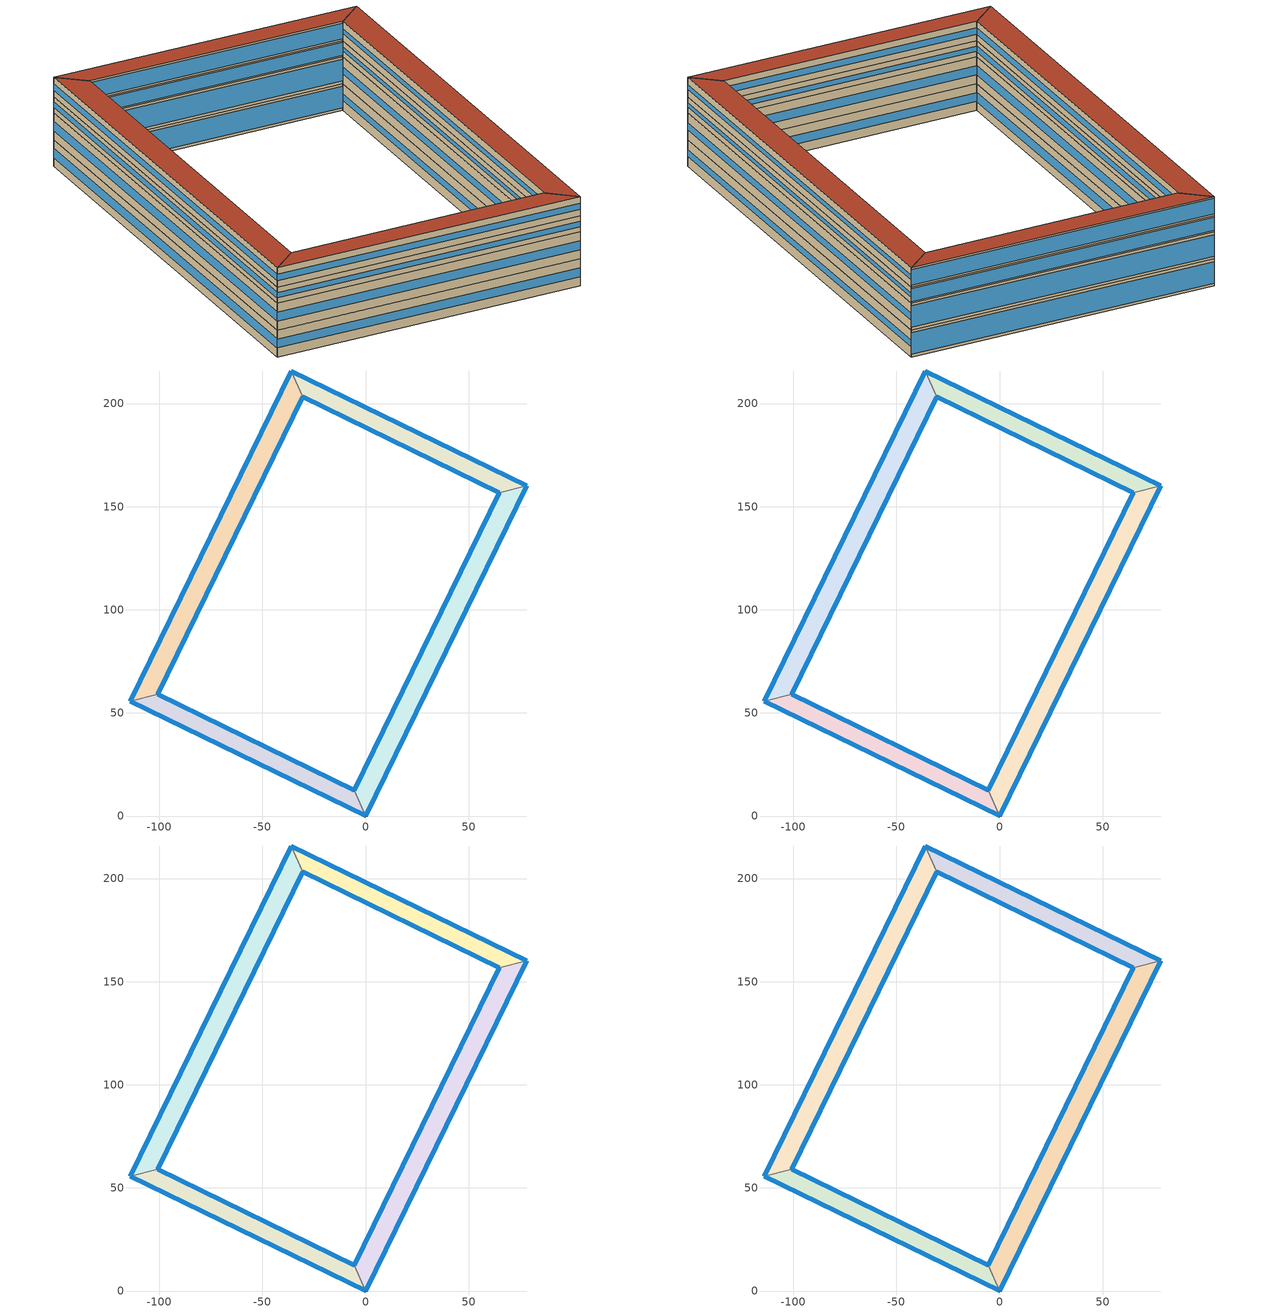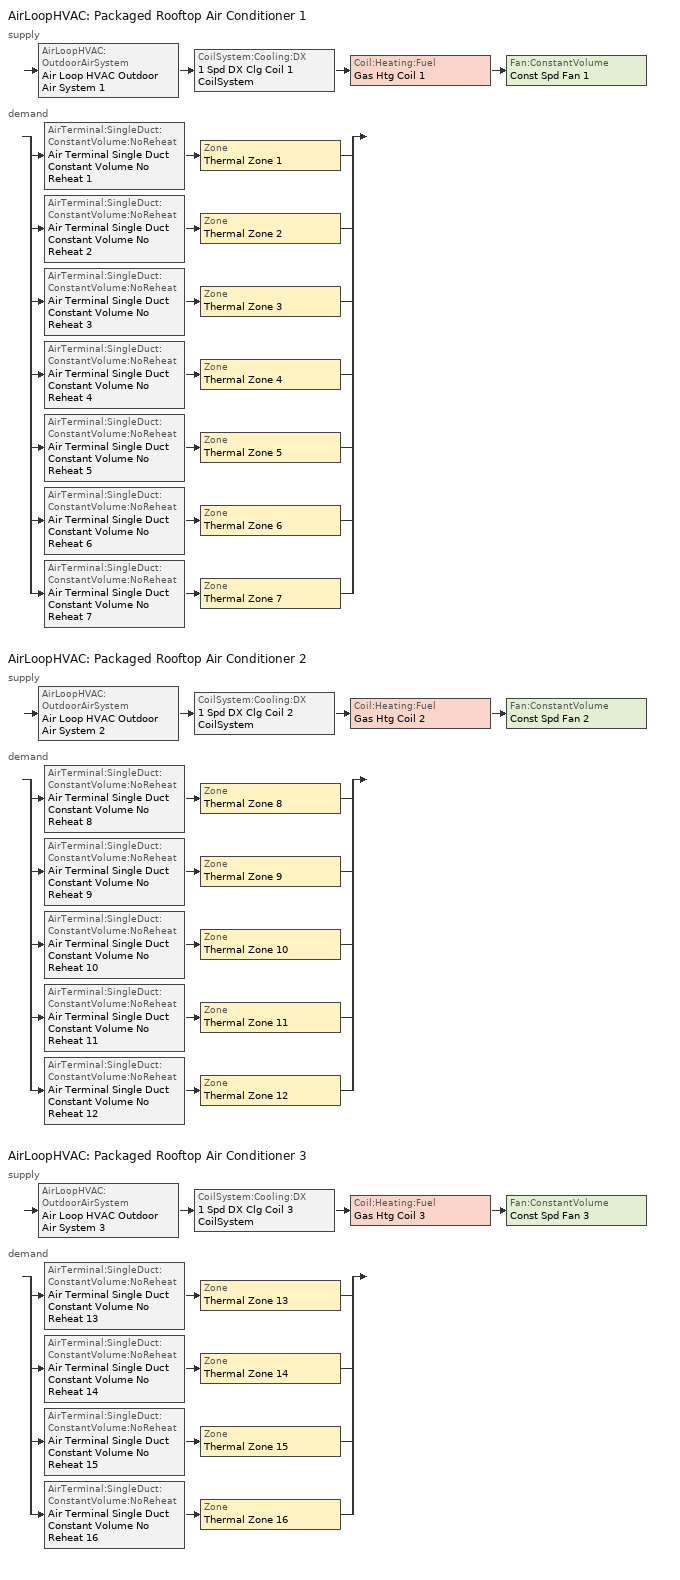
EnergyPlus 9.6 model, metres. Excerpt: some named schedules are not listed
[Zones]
Thermal Zone 1
 floor ground (ExtSlabCarpet): 0,0 -5.51,12.54 64.85,156.8 78.12,160.17 z0
 wall outside (Ext Wall): 64.85,156.8 -5.51,12.54 / 0,0 78.12,160.17 z0:11.13
 wall to Thermal Zone 4 (Interior Wall): -5.51,12.54 0,0 z0:11.13
 wall to Thermal Zone 2 (Interior Wall): 78.12,160.17 64.85,156.8 z0:11.13
 window (Ext Window): 64.85,156.79 -5.51,12.54 / 0,0.01 78.12,160.17 z4.17:6.96
Thermal Zone 2
 floor ground (ExtSlabCarpet): 64.85,156.8 -30.43,203.27 -35.94,215.81 78.12,160.17 z0
 wall outside (Ext Wall): -30.43,203.27 64.85,156.8 / 78.12,160.17 -35.94,215.81 z0:11.13
 wall to Thermal Zone 3 (Interior Wall): -35.94,215.81 -30.43,203.27 z0:11.13
 window (Ext Window): -30.42,203.27 64.84,156.81 / 78.11,160.18 -35.93,215.8 z1.11:10.02
Thermal Zone 3
 floor ground (ExtSlabCarpet): -100.79,59.01 -114.07,55.63 -35.94,215.81 -30.43,203.27 z0
 wall outside (Ext Wall): -35.94,215.81 -114.07,55.63 / -100.79,59.01 -30.43,203.27 z0:11.13
 wall to Thermal Zone 4 (Interior Wall): -114.07,55.63 -100.79,59.01 z0:11.13
 window (Ext Window): -35.95,215.8 -114.06,55.64 / -100.79,59.02 -30.44,203.26 z3.62:7.51
Thermal Zone 4
 floor ground (ExtSlabCarpet): -114.07,55.63 -100.79,59.01 -5.51,12.54 0,0 z0
 wall outside (Ext Wall): -5.51,12.54 -100.79,59.01 / -114.07,55.63 0,0 z0:11.13
 window (Ext Window): -5.52,12.54 -100.78,59 / -114.06,55.63 -0.01,0 z3.73:7.4
Thermal Zone 5
 floor to Thermal Zone 1 (Interior Floor): 0,0 -5.51,12.54 64.85,156.8 78.12,160.17 z11.13
 wall outside (Ext Wall): 64.85,156.8 -5.51,12.54 / 0,0 78.12,160.17 z11.13:22.3
 wall to Thermal Zone 8 (Interior Wall): -5.51,12.54 0,0 z11.13:22.3
 wall to Thermal Zone 6 (Interior Wall): 78.12,160.17 64.85,156.8 z11.13:22.3
 window (Ext Window): 64.85,156.79 -5.51,12.54 / 0,0.01 78.12,160.17 z15.32:18.11
Thermal Zone 6
 floor to Thermal Zone 2 (Interior Floor): 64.85,156.8 -30.43,203.27 -35.94,215.81 78.12,160.17 z11.13
 wall outside (Ext Wall): -30.43,203.27 64.85,156.8 / 78.12,160.17 -35.94,215.81 z11.13:22.3
 wall to Thermal Zone 7 (Interior Wall): -35.94,215.81 -30.43,203.27 z11.13:22.3
 window (Ext Window): -30.42,203.27 64.84,156.81 / 78.11,160.18 -35.93,215.8 z12.25:21.18
Thermal Zone 7
 floor to Thermal Zone 3 (Interior Floor): -100.79,59.01 -114.07,55.63 -35.94,215.81 -30.43,203.27 z11.13
 wall outside (Ext Wall): -35.94,215.81 -114.07,55.63 / -100.79,59.01 -30.43,203.27 z11.13:22.3
 wall to Thermal Zone 8 (Interior Wall): -114.07,55.63 -100.79,59.01 z11.13:22.3
 window (Ext Window): -35.95,215.8 -114.06,55.64 / -100.79,59.02 -30.44,203.26 z14.76:18.67
Thermal Zone 8
 floor to Thermal Zone 4 (Interior Floor): -114.07,55.63 -100.79,59.01 -5.51,12.54 0,0 z11.13
 wall outside (Ext Wall): -5.51,12.54 -100.79,59.01 / -114.07,55.63 0,0 z11.13:22.3
 window (Ext Window): -5.52,12.54 -100.78,59 / -114.06,55.63 -0.01,0 z14.87:18.56
Thermal Zone 9
 floor to Thermal Zone 5 (Interior Floor): 0,0 -5.51,12.54 64.85,156.8 78.12,160.17 z22.3
 wall outside (Ext Wall): 64.85,156.8 -5.51,12.54 / 0,0 78.12,160.17 z22.3:28.95
 wall to Thermal Zone 12 (Interior Wall): -5.51,12.54 0,0 z22.3:28.95
 wall to Thermal Zone 10 (Interior Wall): 78.12,160.17 64.85,156.8 z22.3:28.95
 window (Ext Window): 64.85,156.79 -5.51,12.54 / 0,0.01 78.12,160.17 z24.79:26.46
Thermal Zone 10
 floor to Thermal Zone 6 (Interior Floor): 64.85,156.8 -30.43,203.27 -35.94,215.81 78.12,160.17 z22.3
 wall outside (Ext Wall): -30.43,203.27 64.85,156.8 / 78.12,160.17 -35.94,215.81 z22.3:28.95
 wall to Thermal Zone 11 (Interior Wall): -35.94,215.81 -30.43,203.27 z22.3:28.95
 window (Ext Window): -30.42,203.27 64.84,156.81 / 78.11,160.18 -35.93,215.8 z22.96:28.29
Thermal Zone 11
 floor to Thermal Zone 7 (Interior Floor): -100.79,59.01 -114.07,55.63 -35.94,215.81 -30.43,203.27 z22.3
 wall outside (Ext Wall): -35.94,215.81 -114.07,55.63 / -100.79,59.01 -30.43,203.27 z22.3:28.95
 wall to Thermal Zone 12 (Interior Wall): -114.07,55.63 -100.79,59.01 z22.3:28.95
 window (Ext Window): -35.95,215.8 -114.06,55.64 / -100.79,59.02 -30.44,203.26 z24.46:26.79
Thermal Zone 12
 floor to Thermal Zone 8 (Interior Floor): -114.07,55.63 -100.79,59.01 -5.51,12.54 0,0 z22.3
 wall outside (Ext Wall): -5.51,12.54 -100.79,59.01 / -114.07,55.63 0,0 z22.3:28.95
 window (Ext Window): -5.52,12.54 -100.78,59 / -114.06,55.63 -0.01,0 z24.53:26.72
Thermal Zone 13
 floor to Thermal Zone 9 (Interior Floor): 0,0 -5.51,12.54 64.85,156.8 78.12,160.17 z28.95
 wall outside (Ext Wall): 64.85,156.8 -5.51,12.54 / 0,0 78.12,160.17 z28.95:36.97
 wall to Thermal Zone 16 (Interior Wall): -5.51,12.54 0,0 z28.95:36.97
 wall to Thermal Zone 14 (Interior Wall): 78.12,160.17 64.85,156.8 z28.95:36.97
 window (Ext Window): 64.85,156.79 -5.51,12.54 / 0,0.01 78.12,160.17 z31.96:33.96
 roof outside (Ext Roof): 78.12,160.17 64.85,156.8 -5.51,12.54 0,0 z36.97
Thermal Zone 14
 floor to Thermal Zone 10 (Interior Floor): 64.85,156.8 -30.43,203.27 -35.94,215.81 78.12,160.17 z28.95
 wall outside (Ext Wall): -30.43,203.27 64.85,156.8 / 78.12,160.17 -35.94,215.81 z28.95:36.97
 wall to Thermal Zone 15 (Interior Wall): -35.94,215.81 -30.43,203.27 z28.95:36.97
 window (Ext Window): -30.42,203.27 64.84,156.81 / 78.11,160.18 -35.93,215.8 z29.75:36.17
 roof outside (Ext Roof): 78.12,160.17 -35.94,215.81 -30.43,203.27 64.85,156.8 z36.97
Thermal Zone 15
 floor to Thermal Zone 11 (Interior Floor): -100.79,59.01 -114.07,55.63 -35.94,215.81 -30.43,203.27 z28.95
 wall outside (Ext Wall): -35.94,215.81 -114.07,55.63 / -100.79,59.01 -30.43,203.27 z28.95:36.97
 wall to Thermal Zone 16 (Interior Wall): -114.07,55.63 -100.79,59.01 z28.95:36.97
 window (Ext Window): -35.95,215.8 -114.06,55.64 / -100.79,59.02 -30.44,203.26 z31.56:34.36
 roof outside (Ext Roof): -30.43,203.27 -35.94,215.81 -114.07,55.63 -100.79,59.01 z36.97
Thermal Zone 16
 floor to Thermal Zone 12 (Interior Floor): -114.07,55.63 -100.79,59.01 -5.51,12.54 0,0 z28.95
 wall outside (Ext Wall): -5.51,12.54 -100.79,59.01 / -114.07,55.63 0,0 z28.95:36.97
 window (Ext Window): -5.52,12.54 -100.78,59 / -114.06,55.63 -0.01,0 z31.64:34.28
 roof outside (Ext Roof): 0,0 -5.51,12.54 -100.79,59.01 -114.07,55.63 z36.97
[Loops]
AirLoopHVAC 'Packaged Rooftop Air Conditioner 1'
 supply: AirLoopHVAC:OutdoorAirSystem 'Air Loop HVAC Outdoor Air System 1' > CoilSystem:Cooling:DX '1 Spd DX Clg Coil 1 CoilSystem' > Coil:Heating:Fuel 'Gas Htg Coil 1' > Fan:ConstantVolume 'Const Spd Fan 1'
 demand: split
  | AirTerminal:SingleDuct:ConstantVolume:NoReheat 'Air Terminal Single Duct Constant Volume No Reheat 1' > Zone 'Thermal Zone 1'
  | AirTerminal:SingleDuct:ConstantVolume:NoReheat 'Air Terminal Single Duct Constant Volume No Reheat 2' > Zone 'Thermal Zone 2'
  | AirTerminal:SingleDuct:ConstantVolume:NoReheat 'Air Terminal Single Duct Constant Volume No Reheat 3' > Zone 'Thermal Zone 3'
  | AirTerminal:SingleDuct:ConstantVolume:NoReheat 'Air Terminal Single Duct Constant Volume No Reheat 4' > Zone 'Thermal Zone 4'
  | AirTerminal:SingleDuct:ConstantVolume:NoReheat 'Air Terminal Single Duct Constant Volume No Reheat 5' > Zone 'Thermal Zone 5'
  | AirTerminal:SingleDuct:ConstantVolume:NoReheat 'Air Terminal Single Duct Constant Volume No Reheat 6' > Zone 'Thermal Zone 6'
  | AirTerminal:SingleDuct:ConstantVolume:NoReheat 'Air Terminal Single Duct Constant Volume No Reheat 7' > Zone 'Thermal Zone 7'
AirLoopHVAC 'Packaged Rooftop Air Conditioner 2'
 supply: AirLoopHVAC:OutdoorAirSystem 'Air Loop HVAC Outdoor Air System 2' > CoilSystem:Cooling:DX '1 Spd DX Clg Coil 2 CoilSystem' > Coil:Heating:Fuel 'Gas Htg Coil 2' > Fan:ConstantVolume 'Const Spd Fan 2'
 demand: split
  | AirTerminal:SingleDuct:ConstantVolume:NoReheat 'Air Terminal Single Duct Constant Volume No Reheat 8' > Zone 'Thermal Zone 8'
  | AirTerminal:SingleDuct:ConstantVolume:NoReheat 'Air Terminal Single Duct Constant Volume No Reheat 9' > Zone 'Thermal Zone 9'
  | AirTerminal:SingleDuct:ConstantVolume:NoReheat 'Air Terminal Single Duct Constant Volume No Reheat 10' > Zone 'Thermal Zone 10'
  | AirTerminal:SingleDuct:ConstantVolume:NoReheat 'Air Terminal Single Duct Constant Volume No Reheat 11' > Zone 'Thermal Zone 11'
  | AirTerminal:SingleDuct:ConstantVolume:NoReheat 'Air Terminal Single Duct Constant Volume No Reheat 12' > Zone 'Thermal Zone 12'
AirLoopHVAC 'Packaged Rooftop Air Conditioner 3'
 supply: AirLoopHVAC:OutdoorAirSystem 'Air Loop HVAC Outdoor Air System 3' > CoilSystem:Cooling:DX '1 Spd DX Clg Coil 3 CoilSystem' > Coil:Heating:Fuel 'Gas Htg Coil 3' > Fan:ConstantVolume 'Const Spd Fan 3'
 demand: split
  | AirTerminal:SingleDuct:ConstantVolume:NoReheat 'Air Terminal Single Duct Constant Volume No Reheat 13' > Zone 'Thermal Zone 13'
  | AirTerminal:SingleDuct:ConstantVolume:NoReheat 'Air Terminal Single Duct Constant Volume No Reheat 14' > Zone 'Thermal Zone 14'
  | AirTerminal:SingleDuct:ConstantVolume:NoReheat 'Air Terminal Single Duct Constant Volume No Reheat 15' > Zone 'Thermal Zone 15'
  | AirTerminal:SingleDuct:ConstantVolume:NoReheat 'Air Terminal Single Duct Constant Volume No Reheat 16' > Zone 'Thermal Zone 16'
[Building]
Building 1: North Axis {deg}=-0
[Site:Location]
Washington Dc Dulles IntL Ar: Latitude {deg}=38.98; Longitude {deg}=-77.47; Time Zone {hr}=-5; Elevation {m}=82
[SizingPeriod:DesignDay] Month=7; Day of Month=21; Day Type=SummerDesignDay; Daily Dry-Bulb Temperature Range {deltaC}=14.4; Dry-Bulb Temperature Range Modifier Type=DefaultMultipliers; Barometric Pressure {Pa}=86790; Wind Speed {m/s}=5; Wind Direction {deg}=340; Rain Indicator=No; Snow Indicator=No; Daylight Saving Time Indicator=No; Solar Model Indicator=ASHRAETau; ASHRAE Clear Sky Optical Depth for Beam Irradiance (taub)=0.339; ASHRAE Clear Sky Optical Depth for Diffuse Irradiance (taud)=2.366; Begin Environment Reset Mode=FullResetAtBeginEnvironment
Name | Maximum Dry-Bulb Temperature {C} | Humidity Condition Type | Wetbulb or DewPoint at Maximum Dry-Bulb {C} | Enthalpy at Maximum Dry-Bulb {J/kg}
SALT-LAKE-CITY-IAP Ann Clg .4% Condns DB=>MWB | 36.5 | Wetbulb | 17.1
SALT-LAKE-CITY-IAP Ann Clg .4% Condns DP=>MDB | 22.5 | Dewpoint | 15.6
SALT-LAKE-CITY-IAP Ann Clg .4% Condns Enth=>MDB | 30.8 | Enthalpy |  | 59300
SALT-LAKE-CITY-IAP Ann Clg .4% Condns WB=>MDB | 31.2 | Wetbulb | 19
[Material] Thermal Absorptance=0.9
Name | Roughness | Thickness m | Conductivity W/m-K | Density kg/m3 | Specific Heat J/kg-K | Solar Absorptance | Visible Absorptance
wall concrete | MediumRough | 0.398 | 0.5 | 2243 | 837 | 0.65 | 0.65
roof concrete | MediumRough | 0.401 | 0.5 | 2243 | 837 | 0.65 | 0.65
Wall Insulation [37] | MediumRough | 0.0681 | 0.0432 | 91 | 837 | 0.5 | 0.5
Roof Insulation [25] | MediumRough | 0.263 | 0.049 | 265 | 836.8 | 0.7 | 0.7
F16 Acoustic tile | MediumSmooth | 0.0191 | 0.06 | 368 | 590 | 0.3 | 0.3
M11 100mm lightweight concrete | MediumRough | 0.1016 | 0.53 | 1280 | 840 | 0.5 | 0.5
MAT-CC05 4 HW CONCRETE | Rough | 0.1016 | 1.311 | 2240 | 836.8 | 0.85 | 0.85
G01a 19mm gypsum board | MediumSmooth | 0.019 | 0.16 | 800 | 1090 | 0.4 | 0.4
[Material:AirGap]
Name | Thermal Resistance m2-K/W
F04 Wall air space resistance | 0.15
F05 Ceiling air space resistance | 0.18
[Material:NoMass]
CP02 CARPET PAD: Roughness=Smooth; Thermal Resistance m2-K/W=0.1; Thermal Absorptance=0.9; Solar Absorptance=0.8; Visible Absorptance=0.8
[WindowMaterial:SimpleGlazingSystem]
Window Material Simple Glazing System: U-Factor W/m2-K=1.51; Solar Heat Gain Coefficient=0.25
[Construction]
Ext Roof: roof concrete, Roof Insulation [25]
Ext Wall: wall concrete, Wall Insulation [37]
Ext Window: Window Material Simple Glazing System
ExtSlabCarpet: MAT-CC05 4 HW CONCRETE, CP02 CARPET PAD
Interior Floor: F16 Acoustic tile, F05 Ceiling air space resistance, M11 100mm lightweight concrete
Interior Wall: G01a 19mm gypsum board, F04 Wall air space resistance, G01a 19mm gypsum board
[Zone]
Thermal Zone 1; Thermal Zone 2; Thermal Zone 3; Thermal Zone 4: 296, 0, 0, 0, , 1, , , , , , Yes
Thermal Zone 5; Thermal Zone 6; Thermal Zone 7; Thermal Zone 8: 296, 0, 0, 11.13, , 1, , , , , , Yes
Thermal Zone 9; Thermal Zone 10; Thermal Zone 11; Thermal Zone 12: 296, 0, 0, 22.3, , 1, , , , , , Yes
Thermal Zone 13; Thermal Zone 14; Thermal Zone 15; Thermal Zone 16: 296, 0, 0, 28.95, , 1, , , , , , Yes
[Controller:MechanicalVentilation] Availability Schedule=Always On Discrete; Demand Controlled Ventilation=No; System Outdoor Air Method=ZoneSum
Name | Zone or ZoneList Name 1 | Design Specification Outdoor Air Object Name 1 | Zone or ZoneList Name 2 | Design Specification Outdoor Air Object Name 2 | Zone or ZoneList Name 3 | Design Specification Outdoor Air Object Name 3 | Zone or ZoneList Name 4 | Design Specification Outdoor Air Object Name 4 | Zone or ZoneList Name 5 | Design Specification Outdoor Air Object Name 5 | Zone or ZoneList Name 6 | Design Specification Outdoor Air Object Name 6 | Zone or ZoneList Name 7 | Design Specification Outdoor Air Object Name 7
Controller Mechanical Ventilation 1 | Thermal Zone 1 | Ventilation 1 | Thermal Zone 2 | Ventilation 2 | Thermal Zone 3 | Ventilation 3 | Thermal Zone 4 | Ventilation 4 | Thermal Zone 5 | Ventilation 5 | Thermal Zone 6 | Ventilation 6 | Thermal Zone 7 | Ventilation 7
Controller Mechanical Ventilation 2 | Thermal Zone 8 | Ventilation 8 | Thermal Zone 9 | Ventilation 9 | Thermal Zone 10 | Ventilation 10 | Thermal Zone 11 | Ventilation 11 | Thermal Zone 12 | Ventilation 12
Controller Mechanical Ventilation 3 | Thermal Zone 13 | Ventilation 13 | Thermal Zone 14 | Ventilation 14 | Thermal Zone 15 | Ventilation 15 | Thermal Zone 16 | Ventilation 16
[AirLoopHVAC] Design Supply Air Flow Rate m3/s=AutoSize; Design Return Air Flow Fraction of Supply Air Flow=1
Packaged Rooftop Air Conditioner 1; Packaged Rooftop Air Conditioner 2; Packaged Rooftop Air Conditioner 3
[Sizing:System] Type of Load to Size On=Sensible; Design Outdoor Air Flow Rate m3/s=Autosize; Central Heating Maximum System Air Flow Ratio=0.3; Preheat Design Temperature C=7; Preheat Design Humidity Ratio kgWater/kgDryAir=0.008; Precool Design Temperature C=12.8; Precool Design Humidity Ratio kgWater/kgDryAir=0.008; Type of Zone Sum to Use=NonCoincident; 100% Outdoor Air in Cooling=Yes; 100% Outdoor Air in Heating=Yes; Central Cooling Design Supply Air Humidity Ratio kgWater/kgDryAir=0.0085; Central Heating Design Supply Air Humidity Ratio kgWater/kgDryAir=0.008; Cooling Supply Air Flow Rate Method=DesignDay; Cooling Supply Air Flow Rate m3/s=0; Cooling Supply Air Flow Rate Per Floor Area m3/s-m2=0.00996765; Cooling Fraction of Autosized Cooling Supply Air Flow Rate=1; Cooling Supply Air Flow Rate Per Unit Cooling Capacity m3/s-W=3.94755e-05; Heating Supply Air Flow Rate Method=DesignDay; Heating Supply Air Flow Rate m3/s=0; Heating Supply Air Flow Rate Per Floor Area m3/s-m2=0.00996765; Heating Fraction of Autosized Heating Supply Air Flow Rate=1; Heating Fraction of Autosized Cooling Supply Air Flow Rate=1; Heating Supply Air Flow Rate Per Unit Heating Capacity m3/s-W=3.15882e-05; System Outdoor Air Method=ZoneSum; Zone Maximum Outdoor Air Fraction dimensionless=1; Cooling Design Capacity Method=CoolingDesignCapacity; Cooling Design Capacity W=Autosize; Cooling Design Capacity Per Floor Area W/m2=234.7; Fraction of Autosized Cooling Design Capacity=1; Heating Design Capacity Method=HeatingDesignCapacity; Heating Design Capacity W=Autosize; Heating Design Capacity Per Floor Area W/m2=157; Fraction of Autosized Heating Design Capacity=1; Central Cooling Capacity Control Method=OnOff; Occupant Diversity=Autosize
Name | Central Cooling Design Supply Air Temperature C | Central Heating Design Supply Air Temperature C
Packaged Rooftop Air Conditioner 1 | 13.2 | 47.5
Packaged Rooftop Air Conditioner 2 | 18.7 | 41.9
Packaged Rooftop Air Conditioner 3 | 13 | 54.4
[AvailabilityManager:Scheduled] Schedule=Always On Discrete
Packaged Rooftop Air Conditioner 1 Availability Manager; Air Loop HVAC Outdoor Air System 1 Availability Manager; Packaged Rooftop Air Conditioner 2 Availability Manager; Air Loop HVAC Outdoor Air System 2 Availability Manager; Packaged Rooftop Air Conditioner 3 Availability Manager; Air Loop HVAC Outdoor Air System 3 Availability Manager
[Controller:OutdoorAir] Minimum Outdoor Air Flow Rate m3/s=0; Maximum Outdoor Air Flow Rate m3/s=Autosize; Economizer Control Action Type=ModulateFlow; Economizer Maximum Limit Dry-Bulb Temperature C=28; Economizer Maximum Limit Enthalpy J/kg=64000; Economizer Minimum Limit Dry-Bulb Temperature C=-100; Lockout Type=NoLockout; Minimum Limit Type=FixedMinimum; High Humidity Control=No; Control High Indoor Humidity Based on Outdoor Humidity Ratio=Yes; Heat Recovery Bypass Control Type=BypassWhenWithinEconomizerLimits
Name | Economizer Control Type | Mechanical Ventilation Controller
Controller Outdoor Air 1 | DifferentialEnthalpy | Controller Mechanical Ventilation 1
Controller Outdoor Air 2 | DifferentialEnthalpy | Controller Mechanical Ventilation 2
Controller Outdoor Air 3 | DifferentialDryBulb | Controller Mechanical Ventilation 3
[SetpointManager:MixedAir] Control Variable=Temperature
Name | Setpoint Node or NodeList
Node Air Deck Mixed 1 OS Default SPM | Node Air Deck Mixed 1
Node Air Deck Cooling 1 OS Default SPM | Node Air Deck Cooling 1
Node Air Deck Heating 1 OS Default SPM | Node Air Deck Heating 1
Node Air Deck Mixed 2 OS Default SPM | Node Air Deck Mixed 2
Node Air Deck Cooling 2 OS Default SPM | Node Air Deck Cooling 2
Node Air Deck Heating 2 OS Default SPM | Node Air Deck Heating 2
Node Air Deck Mixed 3 OS Default SPM | Node Air Deck Mixed 3
Node Air Deck Cooling 3 OS Default SPM | Node Air Deck Cooling 3
Node Air Deck Heating 3 OS Default SPM | Node Air Deck Heating 3
[CoilSystem:Cooling:DX] Availability Schedule=Always On Discrete hvac_library
Name | Cooling Coil
1 Spd DX Clg Coil 1 CoilSystem | 1 Spd DX Clg Coil 1
1 Spd DX Clg Coil 2 CoilSystem | 1 Spd DX Clg Coil 2
1 Spd DX Clg Coil 3 CoilSystem | 1 Spd DX Clg Coil 3
[Coil:Cooling:DX:SingleSpeed] Availability Schedule=Always On Discrete hvac_library; Gross Rated Total Cooling Capacity W=Autosize; Gross Rated Sensible Heat Ratio=Autosize; Rated Air Flow Rate m3/s=Autosize; Rated Evaporator Fan Power Per Volume Flow Rate W/(m3/s)=773.3; Total Cooling Capacity Function of Temperature Curve=OS:Curve:Biquadratic 1; Total Cooling Capacity Function of Flow Fraction Curve=OS:Curve:Quadratic 1; Energy Input Ratio Function of Temperature Curve=OS:Curve:Biquadratic 2; Energy Input Ratio Function of Flow Fraction Curve=OS:Curve:Quadratic 2; Part Load Fraction Correlation Curve=OS:Curve:Quadratic 3; Minimum Outdoor Dry-Bulb Temperature for Compressor Operation C=-25; Condenser Type=AirCooled; Evaporative Condenser Effectiveness=0; Evaporative Condenser Air Flow Rate m3/s=Autosize; Evaporative Condenser Pump Rated Power Consumption W=Autosize; Crankcase Heater Capacity W=0; Maximum Outdoor Dry-Bulb Temperature for Crankcase Heater Operation C=0; Basin Heater Capacity W/K=0; Basin Heater Setpoint Temperature C=10
Name | Gross Rated Cooling COP W/W
1 Spd DX Clg Coil 1 | 3.61
1 Spd DX Clg Coil 2 | 3.55
1 Spd DX Clg Coil 3 | 4.22
[Coil:Heating:Fuel] Availability Schedule=Always On Discrete hvac_library; Parasitic Electric Load W=0; Parasitic Fuel Load W=0
Name | Fuel Type | Burner Efficiency | Nominal Capacity W
Gas Htg Coil 1 | Coal | 0.84 | 4599
Gas Htg Coil 2 | Coal | 0.82 | 49254
Gas Htg Coil 3 | NaturalGas | 0.72 | Autosize
[Fan:ConstantVolume] Availability Schedule=Always On Discrete; Motor Efficiency=0.9; Motor In Airstream Fraction=1
Name | Fan Total Efficiency | Pressure Rise Pa | Maximum Flow Rate m3/s
Const Spd Fan 1 | 0.62 | 862 | Autosize
Const Spd Fan 2 | 0.85 | 346 | 138.49
Const Spd Fan 3 | 0.87 | 1707 | 89.2
[SetpointManager:Scheduled] Control Variable=Temperature
Name | Schedule | Setpoint Node or NodeList
Setpoint Manager Scheduled Air Duck 1 | Deck_Temperature 1 | Node Air Deck Supply 1
Setpoint Manager Scheduled Air Duck 2 | Deck_Temperature 2 | Node Air Deck Supply 2
Setpoint Manager Scheduled Air Duck 3 | Deck_Temperature 3 | Node Air Deck Supply 3
[ZoneControl:Thermostat] Temperature Difference Between Cutout And Setpoint deltaC=0
Name | Zone or ZoneList | Control Type Schedule | Control 1
Thermal Zone 1 Thermostat | Thermal Zone 1 | Thermal Zone 1 Thermostat Schedule | Thermostat Setpoint Dual Setpoint 1
Thermal Zone 2 Thermostat | Thermal Zone 2 | Thermal Zone 2 Thermostat Schedule | Thermostat Setpoint Dual Setpoint 2
Thermal Zone 3 Thermostat | Thermal Zone 3 | Thermal Zone 3 Thermostat Schedule | Thermostat Setpoint Dual Setpoint 3
Thermal Zone 4 Thermostat | Thermal Zone 4 | Thermal Zone 4 Thermostat Schedule | Thermostat Setpoint Dual Setpoint 4
Thermal Zone 5 Thermostat | Thermal Zone 5 | Thermal Zone 5 Thermostat Schedule | Thermostat Setpoint Dual Setpoint 5
Thermal Zone 6 Thermostat | Thermal Zone 6 | Thermal Zone 6 Thermostat Schedule | Thermostat Setpoint Dual Setpoint 6
Thermal Zone 7 Thermostat | Thermal Zone 7 | Thermal Zone 7 Thermostat Schedule | Thermostat Setpoint Dual Setpoint 7
Thermal Zone 8 Thermostat | Thermal Zone 8 | Thermal Zone 8 Thermostat Schedule | Thermostat Setpoint Dual Setpoint 8
Thermal Zone 9 Thermostat | Thermal Zone 9 | Thermal Zone 9 Thermostat Schedule | Thermostat Setpoint Dual Setpoint 9
Thermal Zone 10 Thermostat | Thermal Zone 10 | Thermal Zone 10 Thermostat Schedule | Thermostat Setpoint Dual Setpoint 10
Thermal Zone 11 Thermostat | Thermal Zone 11 | Thermal Zone 11 Thermostat Schedule | Thermostat Setpoint Dual Setpoint 11
Thermal Zone 12 Thermostat | Thermal Zone 12 | Thermal Zone 12 Thermostat Schedule | Thermostat Setpoint Dual Setpoint 12
Thermal Zone 13 Thermostat | Thermal Zone 13 | Thermal Zone 13 Thermostat Schedule | Thermostat Setpoint Dual Setpoint 13
Thermal Zone 14 Thermostat | Thermal Zone 14 | Thermal Zone 14 Thermostat Schedule | Thermostat Setpoint Dual Setpoint 14
Thermal Zone 15 Thermostat | Thermal Zone 15 | Thermal Zone 15 Thermostat Schedule | Thermostat Setpoint Dual Setpoint 15
Thermal Zone 16 Thermostat | Thermal Zone 16 | Thermal Zone 16 Thermostat Schedule | Thermostat Setpoint Dual Setpoint 16
[ThermostatSetpoint:DualSetpoint]
Name | Heating Setpoint Temperature Schedule | Cooling Setpoint Temperature Schedule
Thermostat Setpoint Dual Setpoint 1 | HtgSetp 1 | ClgSetp 1
Thermostat Setpoint Dual Setpoint 2 | HtgSetp 2 | ClgSetp 2
Thermostat Setpoint Dual Setpoint 3 | HtgSetp 3 | ClgSetp 3
Thermostat Setpoint Dual Setpoint 4 | HtgSetp 4 | ClgSetp 4
Thermostat Setpoint Dual Setpoint 5 | HtgSetp 5 | ClgSetp 5
Thermostat Setpoint Dual Setpoint 6 | HtgSetp 6 | ClgSetp 6
Thermostat Setpoint Dual Setpoint 7 | HtgSetp 7 | ClgSetp 7
Thermostat Setpoint Dual Setpoint 8 | HtgSetp 8 | ClgSetp 8
Thermostat Setpoint Dual Setpoint 9 | HtgSetp 9 | ClgSetp 9
Thermostat Setpoint Dual Setpoint 10 | HtgSetp 10 | ClgSetp 10
Thermostat Setpoint Dual Setpoint 11 | HtgSetp 11 | ClgSetp 11
Thermostat Setpoint Dual Setpoint 12 | HtgSetp 12 | ClgSetp 12
Thermostat Setpoint Dual Setpoint 13 | HtgSetp 13 | ClgSetp 13
Thermostat Setpoint Dual Setpoint 14 | HtgSetp 14 | ClgSetp 14
Thermostat Setpoint Dual Setpoint 15 | HtgSetp 15 | ClgSetp 15
Thermostat Setpoint Dual Setpoint 16 | HtgSetp 16 | ClgSetp 16
[AirTerminal:SingleDuct:ConstantVolume:NoReheat] Availability Schedule=Always On Discrete; Maximum Air Flow Rate m3/s=AutoSize
Air Terminal Single Duct Constant Volume No Reheat 1; Air Terminal Single Duct Constant Volume No Reheat 2; Air Terminal Single Duct Constant Volume No Reheat 3; Air Terminal Single Duct Constant Volume No Reheat 4; Air Terminal Single Duct Constant Volume No Reheat 5; Air Terminal Single Duct Constant Volume No Reheat 6; Air Terminal Single Duct Constant Volume No Reheat 7; Air Terminal Single Duct Constant Volume No Reheat 8; Air Terminal Single Duct Constant Volume No Reheat 9; Air Terminal Single Duct Constant Volume No Reheat 10; Air Terminal Single Duct Constant Volume No Reheat 11; Air Terminal Single Duct Constant Volume No Reheat 12; Air Terminal Single Duct Constant Volume No Reheat 13; Air Terminal Single Duct Constant Volume No Reheat 14; Air Terminal Single Duct Constant Volume No Reheat 15; Air Terminal Single Duct Constant Volume No Reheat 16
[Zone equipment]
Thermal Zone 1: Air Terminal Single Duct Constant Volume No Reheat 1
Thermal Zone 2: Air Terminal Single Duct Constant Volume No Reheat 2
Thermal Zone 3: Air Terminal Single Duct Constant Volume No Reheat 3
Thermal Zone 4: Air Terminal Single Duct Constant Volume No Reheat 4
Thermal Zone 5: Air Terminal Single Duct Constant Volume No Reheat 5
Thermal Zone 6: Air Terminal Single Duct Constant Volume No Reheat 6
Thermal Zone 7: Air Terminal Single Duct Constant Volume No Reheat 7
Thermal Zone 8: Air Terminal Single Duct Constant Volume No Reheat 8
Thermal Zone 9: Air Terminal Single Duct Constant Volume No Reheat 9
Thermal Zone 10: Air Terminal Single Duct Constant Volume No Reheat 10
Thermal Zone 11: Air Terminal Single Duct Constant Volume No Reheat 11
Thermal Zone 12: Air Terminal Single Duct Constant Volume No Reheat 12
Thermal Zone 13: Air Terminal Single Duct Constant Volume No Reheat 13
Thermal Zone 14: Air Terminal Single Duct Constant Volume No Reheat 14
Thermal Zone 15: Air Terminal Single Duct Constant Volume No Reheat 15
Thermal Zone 16: Air Terminal Single Duct Constant Volume No Reheat 16
[Sizing:Zone] Zone Cooling Design Supply Air Temperature Input Method=SupplyAirTemperature; Zone Cooling Design Supply Air Temperature Difference deltaC=11.11; Zone Heating Design Supply Air Temperature Input Method=SupplyAirTemperature; Zone Heating Design Supply Air Temperature Difference deltaC=11.11; Zone Cooling Design Supply Air Humidity Ratio kgWater/kgDryAir=0.0085; Zone Heating Design Supply Air Humidity Ratio kgWater/kgDryAir=0.008; Cooling Design Air Flow Method=DesignDay; Cooling Design Air Flow Rate m3/s=0; Cooling Minimum Air Flow per Zone Floor Area m3/s-m2=0.000762; Cooling Minimum Air Flow m3/s=0; Cooling Minimum Air Flow Fraction=0; Heating Design Air Flow Method=DesignDay; Heating Design Air Flow Rate m3/s=0; Heating Maximum Air Flow per Zone Floor Area m3/s-m2=0.002032; Heating Maximum Air Flow m3/s=0.141576; Heating Maximum Air Flow Fraction=0.3; Account for Dedicated Outdoor Air System=No
Name | Zone Cooling Design Supply Air Temperature C | Zone Heating Design Supply Air Temperature C | Design Specification Outdoor Air Object
Thermal Zone 1 | 13.2 | 47.5 | Ventilation 1
Thermal Zone 2 | 13.2 | 47.5 | Ventilation 2
Thermal Zone 3 | 13.2 | 47.5 | Ventilation 3
Thermal Zone 4 | 13.2 | 47.5 | Ventilation 4
Thermal Zone 5 | 13.2 | 47.5 | Ventilation 5
Thermal Zone 6 | 13.2 | 47.5 | Ventilation 6
Thermal Zone 7 | 13.2 | 47.5 | Ventilation 7
Thermal Zone 8 | 18.7 | 41.9 | Ventilation 8
Thermal Zone 9 | 18.7 | 41.9 | Ventilation 9
Thermal Zone 10 | 18.7 | 41.9 | Ventilation 10
Thermal Zone 11 | 18.7 | 41.9 | Ventilation 11
Thermal Zone 12 | 18.7 | 41.9 | Ventilation 12
Thermal Zone 13 | 13 | 54.4 | Ventilation 13
Thermal Zone 14 | 13 | 54.4 | Ventilation 14
Thermal Zone 15 | 13 | 54.4 | Ventilation 15
Thermal Zone 16 | 13 | 54.4 | Ventilation 16
[DesignSpecification:OutdoorAir] Outdoor Air Method=Sum; Outdoor Air Flow per Person m3/s-person=0; Outdoor Air Flow per Zone Floor Area m3/s-m2=0; Outdoor Air Flow per Zone m3/s=0
Name | Outdoor Air Flow Air Changes per Hour 1/hr
Ventilation 1; Ventilation 2; Ventilation 3; Ventilation 4; Ventilation 5; Ventilation 6; Ventilation 7 | 3.01
Ventilation 8; Ventilation 9; Ventilation 10; Ventilation 11; Ventilation 12 | 1.46
Ventilation 13; Ventilation 14; Ventilation 15; Ventilation 16 | 0.79
[Schedule:Day:Interval]
HtgSetp Summer Design Day 1; HtgSetp Summer Design Day 2; HtgSetp Summer Design Day 3; HtgSetp Summer Design Day 4; HtgSetp Summer Design Day 5; HtgSetp Summer Design Day 6; HtgSetp Summer Design Day 7; HtgSetp Summer Design Day 8; HtgSetp Summer Design Day 9: No, 24:00, 15.6
HtgSetp Winter Design Day 1; HtgSetp Winter Design Day 2; HtgSetp Winter Design Day 3; HtgSetp Winter Design Day 4; HtgSetp Winter Design Day 5; HtgSetp Winter Design Day 6; HtgSetp Winter Design Day 7; HtgSetp Winter Design Day 8; HtgSetp Winter Design Day 9: No, 24:00, 21
ClgSetp Summer Design Day 1; ClgSetp Summer Design Day 2; ClgSetp Summer Design Day 3; ClgSetp Summer Design Day 4; ClgSetp Summer Design Day 5; ClgSetp Summer Design Day 6; ClgSetp Summer Design Day 7; ClgSetp Summer Design Day 8: No, 06:00, 26.7, 22:00, 24, 24:00, 26.7
ClgSetp Winter Design Day 1; ClgSetp Winter Design Day 2; ClgSetp Winter Design Day 3; ClgSetp Winter Design Day 4; ClgSetp Winter Design Day 5; ClgSetp Winter Design Day 6; ClgSetp Winter Design Day 7; ClgSetp Winter Design Day 8: No, 24:00, 26.7
ClgSetp Default Schedule 1; ClgSetp Default Schedule 2; ClgSetp Default Schedule 3; ClgSetp Default Schedule 4: Temperature 37, No, 01:00, 28.3, 02:00, 28.3, 03:00, 28.3, 04:00, 28.3, 05:00, 28.3, 06:00, 28.3, 07:00, 28.3, 08:00, 28.3, 09:00, 26.2, 10:00, 26.2, 11:00, 26.2, 12:00, 26.2, 13:00, 26.2, 14:00, 26.2, 15:00, 26.2, 16:00, 26.2, 17:00, 26.2, 18:00, 26.2, 19:00, 28.3, 20:00, 28.3, 21:00, 28.3, 22:00, 28.3, 23:00, 28.3, 24:00, 28.3
HtgSetp Default Schedule 1; HtgSetp Default Schedule 2; HtgSetp Default Schedule 3; HtgSetp Default Schedule 4: Temperature 36, No, 01:00, 22.1, 02:00, 22.1, 03:00, 22.1, 04:00, 22.1, 05:00, 22.1, 06:00, 22.1, 07:00, 22.1, 08:00, 22.1, 09:00, 20.3, 10:00, 20.3, 11:00, 20.3, 12:00, 20.3, 13:00, 20.3, 14:00, 20.3, 15:00, 20.3, 16:00, 20.3, 17:00, 20.3, 18:00, 20.3, 19:00, 22.1, 20:00, 22.1, 21:00, 22.1, 22:00, 22.1, 23:00, 22.1, 24:00, 22.1
ClgSetp Default Schedule 5; ClgSetp Default Schedule 6; ClgSetp Default Schedule 7; ClgSetp Default Schedule 8: Temperature 37, No, 01:00, 28.4, 02:00, 28.4, 03:00, 28.4, 04:00, 28.4, 05:00, 28.4, 06:00, 28.4, 07:00, 28.4, 08:00, 28.4, 09:00, 24.2, 10:00, 24.2, 11:00, 24.2, 12:00, 24.2, 13:00, 24.2, 14:00, 24.2, 15:00, 28.4, 16:00, 28.4, 17:00, 28.4, 18:00, 28.4, 19:00, 28.4, 20:00, 28.4, 21:00, 28.4, 22:00, 28.4, 23:00, 28.4, 24:00, 28.4
HtgSetp Default Schedule 5; HtgSetp Default Schedule 6; HtgSetp Default Schedule 7; HtgSetp Default Schedule 8: Temperature 36, No, 01:00, 23.1, 02:00, 23.1, 03:00, 23.1, 04:00, 23.1, 05:00, 23.1, 06:00, 23.1, 07:00, 23.1, 08:00, 23.1, 09:00, 21.9, 10:00, 21.9, 11:00, 21.9, 12:00, 21.9, 13:00, 21.9, 14:00, 21.9, 15:00, 23.1, 16:00, 23.1, 17:00, 23.1, 18:00, 23.1, 19:00, 23.1, 20:00, 23.1, 21:00, 23.1, 22:00, 23.1, 23:00, 23.1, 24:00, 23.1
HtgSetp Default Schedule 9: Temperature 36, No, 01:00, 22.2, 02:00, 22.2, 03:00, 22.2, 04:00, 22.2, 05:00, 22.2, 06:00, 22.2, 07:00, 19, 08:00, 19, 09:00, 19, 10:00, 19, 11:00, 19, 12:00, 19, 13:00, 19, 14:00, 19, 15:00, 19, 16:00, 19, 17:00, 19, 18:00, 19, 19:00, 19, 20:00, 19, 21:00, 22.2, 22:00, 22.2, 23:00, 22.2, 24:00, 22.2
Deck_Temperature_Default 1; Deck_Temperature_Summer_Design_Day 1; Deck_Temperature_Winter_Design_Day 1: No, 24:00, 13.2
Deck_Temperature_Default 2; Deck_Temperature_Summer_Design_Day 2; Deck_Temperature_Winter_Design_Day 2: No, 24:00, 18.7
Deck_Temperature_Default 3; Deck_Temperature_Summer_Design_Day 3; Deck_Temperature_Winter_Design_Day 3: No, 24:00, 13
[Schedule:Week:Daily]
HtgSetp 1 Week Rule - Jan1-Dec31: HtgSetp Default Schedule 1, HtgSetp Default Schedule 1, HtgSetp Default Schedule 1, HtgSetp Default Schedule 1, HtgSetp Default Schedule 1, HtgSetp Default Schedule 1, HtgSetp Default Schedule 1, HtgSetp Default Schedule 1, HtgSetp Summer Design Day 1, HtgSetp Winter Design Day 1, HtgSetp Default Schedule 1, HtgSetp Default Schedule 1
ClgSetp 1 Week Rule - Jan1-Dec31: ClgSetp Default Schedule 1, ClgSetp Default Schedule 1, ClgSetp Default Schedule 1, ClgSetp Default Schedule 1, ClgSetp Default Schedule 1, ClgSetp Default Schedule 1, ClgSetp Default Schedule 1, ClgSetp Default Schedule 1, ClgSetp Summer Design Day 1, ClgSetp Winter Design Day 1, ClgSetp Default Schedule 1, ClgSetp Default Schedule 1
HtgSetp 2 Week Rule - Jan1-Dec31: HtgSetp Default Schedule 2, HtgSetp Default Schedule 2, HtgSetp Default Schedule 2, HtgSetp Default Schedule 2, HtgSetp Default Schedule 2, HtgSetp Default Schedule 2, HtgSetp Default Schedule 2, HtgSetp Default Schedule 2, HtgSetp Summer Design Day 2, HtgSetp Winter Design Day 2, HtgSetp Default Schedule 2, HtgSetp Default Schedule 2
ClgSetp 2 Week Rule - Jan1-Dec31: ClgSetp Default Schedule 2, ClgSetp Default Schedule 2, ClgSetp Default Schedule 2, ClgSetp Default Schedule 2, ClgSetp Default Schedule 2, ClgSetp Default Schedule 2, ClgSetp Default Schedule 2, ClgSetp Default Schedule 2, ClgSetp Summer Design Day 2, ClgSetp Winter Design Day 2, ClgSetp Default Schedule 2, ClgSetp Default Schedule 2
HtgSetp 3 Week Rule - Jan1-Dec31: HtgSetp Default Schedule 3, HtgSetp Default Schedule 3, HtgSetp Default Schedule 3, HtgSetp Default Schedule 3, HtgSetp Default Schedule 3, HtgSetp Default Schedule 3, HtgSetp Default Schedule 3, HtgSetp Default Schedule 3, HtgSetp Summer Design Day 3, HtgSetp Winter Design Day 3, HtgSetp Default Schedule 3, HtgSetp Default Schedule 3
ClgSetp 3 Week Rule - Jan1-Dec31: ClgSetp Default Schedule 3, ClgSetp Default Schedule 3, ClgSetp Default Schedule 3, ClgSetp Default Schedule 3, ClgSetp Default Schedule 3, ClgSetp Default Schedule 3, ClgSetp Default Schedule 3, ClgSetp Default Schedule 3, ClgSetp Summer Design Day 3, ClgSetp Winter Design Day 3, ClgSetp Default Schedule 3, ClgSetp Default Schedule 3
HtgSetp 4 Week Rule - Jan1-Dec31: HtgSetp Default Schedule 4, HtgSetp Default Schedule 4, HtgSetp Default Schedule 4, HtgSetp Default Schedule 4, HtgSetp Default Schedule 4, HtgSetp Default Schedule 4, HtgSetp Default Schedule 4, HtgSetp Default Schedule 4, HtgSetp Summer Design Day 4, HtgSetp Winter Design Day 4, HtgSetp Default Schedule 4, HtgSetp Default Schedule 4
ClgSetp 4 Week Rule - Jan1-Dec31: ClgSetp Default Schedule 4, ClgSetp Default Schedule 4, ClgSetp Default Schedule 4, ClgSetp Default Schedule 4, ClgSetp Default Schedule 4, ClgSetp Default Schedule 4, ClgSetp Default Schedule 4, ClgSetp Default Schedule 4, ClgSetp Summer Design Day 4, ClgSetp Winter Design Day 4, ClgSetp Default Schedule 4, ClgSetp Default Schedule 4
HtgSetp 5 Week Rule - Jan1-Dec31: HtgSetp Default Schedule 5, HtgSetp Default Schedule 5, HtgSetp Default Schedule 5, HtgSetp Default Schedule 5, HtgSetp Default Schedule 5, HtgSetp Default Schedule 5, HtgSetp Default Schedule 5, HtgSetp Default Schedule 5, HtgSetp Summer Design Day 5, HtgSetp Winter Design Day 5, HtgSetp Default Schedule 5, HtgSetp Default Schedule 5
ClgSetp 5 Week Rule - Jan1-Dec31: ClgSetp Default Schedule 5, ClgSetp Default Schedule 5, ClgSetp Default Schedule 5, ClgSetp Default Schedule 5, ClgSetp Default Schedule 5, ClgSetp Default Schedule 5, ClgSetp Default Schedule 5, ClgSetp Default Schedule 5, ClgSetp Summer Design Day 5, ClgSetp Winter Design Day 5, ClgSetp Default Schedule 5, ClgSetp Default Schedule 5
HtgSetp 6 Week Rule - Jan1-Dec31: HtgSetp Default Schedule 6, HtgSetp Default Schedule 6, HtgSetp Default Schedule 6, HtgSetp Default Schedule 6, HtgSetp Default Schedule 6, HtgSetp Default Schedule 6, HtgSetp Default Schedule 6, HtgSetp Default Schedule 6, HtgSetp Summer Design Day 6, HtgSetp Winter Design Day 6, HtgSetp Default Schedule 6, HtgSetp Default Schedule 6
ClgSetp 6 Week Rule - Jan1-Dec31: ClgSetp Default Schedule 6, ClgSetp Default Schedule 6, ClgSetp Default Schedule 6, ClgSetp Default Schedule 6, ClgSetp Default Schedule 6, ClgSetp Default Schedule 6, ClgSetp Default Schedule 6, ClgSetp Default Schedule 6, ClgSetp Summer Design Day 6, ClgSetp Winter Design Day 6, ClgSetp Default Schedule 6, ClgSetp Default Schedule 6
HtgSetp 7 Week Rule - Jan1-Dec31: HtgSetp Default Schedule 7, HtgSetp Default Schedule 7, HtgSetp Default Schedule 7, HtgSetp Default Schedule 7, HtgSetp Default Schedule 7, HtgSetp Default Schedule 7, HtgSetp Default Schedule 7, HtgSetp Default Schedule 7, HtgSetp Summer Design Day 7, HtgSetp Winter Design Day 7, HtgSetp Default Schedule 7, HtgSetp Default Schedule 7
ClgSetp 7 Week Rule - Jan1-Dec31: ClgSetp Default Schedule 7, ClgSetp Default Schedule 7, ClgSetp Default Schedule 7, ClgSetp Default Schedule 7, ClgSetp Default Schedule 7, ClgSetp Default Schedule 7, ClgSetp Default Schedule 7, ClgSetp Default Schedule 7, ClgSetp Summer Design Day 7, ClgSetp Winter Design Day 7, ClgSetp Default Schedule 7, ClgSetp Default Schedule 7
HtgSetp 8 Week Rule - Jan1-Dec31: HtgSetp Default Schedule 8, HtgSetp Default Schedule 8, HtgSetp Default Schedule 8, HtgSetp Default Schedule 8, HtgSetp Default Schedule 8, HtgSetp Default Schedule 8, HtgSetp Default Schedule 8, HtgSetp Default Schedule 8, HtgSetp Summer Design Day 8, HtgSetp Winter Design Day 8, HtgSetp Default Schedule 8, HtgSetp Default Schedule 8
ClgSetp 8 Week Rule - Jan1-Dec31: ClgSetp Default Schedule 8, ClgSetp Default Schedule 8, ClgSetp Default Schedule 8, ClgSetp Default Schedule 8, ClgSetp Default Schedule 8, ClgSetp Default Schedule 8, ClgSetp Default Schedule 8, ClgSetp Default Schedule 8, ClgSetp Summer Design Day 8, ClgSetp Winter Design Day 8, ClgSetp Default Schedule 8, ClgSetp Default Schedule 8
HtgSetp 9 Week Rule - Jan1-Dec31: HtgSetp Default Schedule 9, HtgSetp Default Schedule 9, HtgSetp Default Schedule 9, HtgSetp Default Schedule 9, HtgSetp Default Schedule 9, HtgSetp Default Schedule 9, HtgSetp Default Schedule 9, HtgSetp Default Schedule 9, HtgSetp Summer Design Day 9, HtgSetp Winter Design Day 9, HtgSetp Default Schedule 9, HtgSetp Default Schedule 9
ClgSetp 9 Week Rule - Jan1-Dec31: ClgSetp Default Schedule 9, ClgSetp Default Schedule 9, ClgSetp Default Schedule 9, ClgSetp Default Schedule 9, ClgSetp Default Schedule 9, ClgSetp Default Schedule 9, ClgSetp Default Schedule 9, ClgSetp Default Schedule 9, ClgSetp Summer Design Day 9, ClgSetp Winter Design Day 9, ClgSetp Default Schedule 9, ClgSetp Default Schedule 9
HtgSetp 10 Week Rule - Jan1-Dec31: HtgSetp Default Schedule 10, HtgSetp Default Schedule 10, HtgSetp Default Schedule 10, HtgSetp Default Schedule 10, HtgSetp Default Schedule 10, HtgSetp Default Schedule 10, HtgSetp Default Schedule 10, HtgSetp Default Schedule 10, HtgSetp Summer Design Day 10, HtgSetp Winter Design Day 10, HtgSetp Default Schedule 10, HtgSetp Default Schedule 10
ClgSetp 10 Week Rule - Jan1-Dec31: ClgSetp Default Schedule 10, ClgSetp Default Schedule 10, ClgSetp Default Schedule 10, ClgSetp Default Schedule 10, ClgSetp Default Schedule 10, ClgSetp Default Schedule 10, ClgSetp Default Schedule 10, ClgSetp Default Schedule 10, ClgSetp Summer Design Day 10, ClgSetp Winter Design Day 10, ClgSetp Default Schedule 10, ClgSetp Default Schedule 10
HtgSetp 11 Week Rule - Jan1-Dec31: HtgSetp Default Schedule 11, HtgSetp Default Schedule 11, HtgSetp Default Schedule 11, HtgSetp Default Schedule 11, HtgSetp Default Schedule 11, HtgSetp Default Schedule 11, HtgSetp Default Schedule 11, HtgSetp Default Schedule 11, HtgSetp Summer Design Day 11, HtgSetp Winter Design Day 11, HtgSetp Default Schedule 11, HtgSetp Default Schedule 11
ClgSetp 11 Week Rule - Jan1-Dec31: ClgSetp Default Schedule 11, ClgSetp Default Schedule 11, ClgSetp Default Schedule 11, ClgSetp Default Schedule 11, ClgSetp Default Schedule 11, ClgSetp Default Schedule 11, ClgSetp Default Schedule 11, ClgSetp Default Schedule 11, ClgSetp Summer Design Day 11, ClgSetp Winter Design Day 11, ClgSetp Default Schedule 11, ClgSetp Default Schedule 11
HtgSetp 12 Week Rule - Jan1-Dec31: HtgSetp Default Schedule 12, HtgSetp Default Schedule 12, HtgSetp Default Schedule 12, HtgSetp Default Schedule 12, HtgSetp Default Schedule 12, HtgSetp Default Schedule 12, HtgSetp Default Schedule 12, HtgSetp Default Schedule 12, HtgSetp Summer Design Day 12, HtgSetp Winter Design Day 12, HtgSetp Default Schedule 12, HtgSetp Default Schedule 12
ClgSetp 12 Week Rule - Jan1-Dec31: ClgSetp Default Schedule 12, ClgSetp Default Schedule 12, ClgSetp Default Schedule 12, ClgSetp Default Schedule 12, ClgSetp Default Schedule 12, ClgSetp Default Schedule 12, ClgSetp Default Schedule 12, ClgSetp Default Schedule 12, ClgSetp Summer Design Day 12, ClgSetp Winter Design Day 12, ClgSetp Default Schedule 12, ClgSetp Default Schedule 12
HtgSetp 13 Week Rule - Jan1-Dec31: HtgSetp Default Schedule 13, HtgSetp Default Schedule 13, HtgSetp Default Schedule 13, HtgSetp Default Schedule 13, HtgSetp Default Schedule 13, HtgSetp Default Schedule 13, HtgSetp Default Schedule 13, HtgSetp Default Schedule 13, HtgSetp Summer Design Day 13, HtgSetp Winter Design Day 13, HtgSetp Default Schedule 13, HtgSetp Default Schedule 13
ClgSetp 13 Week Rule - Jan1-Dec31: ClgSetp Default Schedule 13, ClgSetp Default Schedule 13, ClgSetp Default Schedule 13, ClgSetp Default Schedule 13, ClgSetp Default Schedule 13, ClgSetp Default Schedule 13, ClgSetp Default Schedule 13, ClgSetp Default Schedule 13, ClgSetp Summer Design Day 13, ClgSetp Winter Design Day 13, ClgSetp Default Schedule 13, ClgSetp Default Schedule 13
HtgSetp 14 Week Rule - Jan1-Dec31: HtgSetp Default Schedule 14, HtgSetp Default Schedule 14, HtgSetp Default Schedule 14, HtgSetp Default Schedule 14, HtgSetp Default Schedule 14, HtgSetp Default Schedule 14, HtgSetp Default Schedule 14, HtgSetp Default Schedule 14, HtgSetp Summer Design Day 14, HtgSetp Winter Design Day 14, HtgSetp Default Schedule 14, HtgSetp Default Schedule 14
ClgSetp 14 Week Rule - Jan1-Dec31: ClgSetp Default Schedule 14, ClgSetp Default Schedule 14, ClgSetp Default Schedule 14, ClgSetp Default Schedule 14, ClgSetp Default Schedule 14, ClgSetp Default Schedule 14, ClgSetp Default Schedule 14, ClgSetp Default Schedule 14, ClgSetp Summer Design Day 14, ClgSetp Winter Design Day 14, ClgSetp Default Schedule 14, ClgSetp Default Schedule 14
HtgSetp 15 Week Rule - Jan1-Dec31: HtgSetp Default Schedule 15, HtgSetp Default Schedule 15, HtgSetp Default Schedule 15, HtgSetp Default Schedule 15, HtgSetp Default Schedule 15, HtgSetp Default Schedule 15, HtgSetp Default Schedule 15, HtgSetp Default Schedule 15, HtgSetp Summer Design Day 15, HtgSetp Winter Design Day 15, HtgSetp Default Schedule 15, HtgSetp Default Schedule 15
ClgSetp 15 Week Rule - Jan1-Dec31: ClgSetp Default Schedule 15, ClgSetp Default Schedule 15, ClgSetp Default Schedule 15, ClgSetp Default Schedule 15, ClgSetp Default Schedule 15, ClgSetp Default Schedule 15, ClgSetp Default Schedule 15, ClgSetp Default Schedule 15, ClgSetp Summer Design Day 15, ClgSetp Winter Design Day 15, ClgSetp Default Schedule 15, ClgSetp Default Schedule 15
HtgSetp 16 Week Rule - Jan1-Dec31: HtgSetp Default Schedule 16, HtgSetp Default Schedule 16, HtgSetp Default Schedule 16, HtgSetp Default Schedule 16, HtgSetp Default Schedule 16, HtgSetp Default Schedule 16, HtgSetp Default Schedule 16, HtgSetp Default Schedule 16, HtgSetp Summer Design Day 16, HtgSetp Winter Design Day 16, HtgSetp Default Schedule 16, HtgSetp Default Schedule 16
ClgSetp 16 Week Rule - Jan1-Dec31: ClgSetp Default Schedule 16, ClgSetp Default Schedule 16, ClgSetp Default Schedule 16, ClgSetp Default Schedule 16, ClgSetp Default Schedule 16, ClgSetp Default Schedule 16, ClgSetp Default Schedule 16, ClgSetp Default Schedule 16, ClgSetp Summer Design Day 16, ClgSetp Winter Design Day 16, ClgSetp Default Schedule 16, ClgSetp Default Schedule 16
Deck_Temperature 1 Week Rule - Jan1-Dec31: Deck_Temperature_Default 1, Deck_Temperature_Default 1, Deck_Temperature_Default 1, Deck_Temperature_Default 1, Deck_Temperature_Default 1, Deck_Temperature_Default 1, Deck_Temperature_Default 1, Deck_Temperature_Default 1, Deck_Temperature_Summer_Design_Day 1, Deck_Temperature_Winter_Design_Day 1, Deck_Temperature_Default 1, Deck_Temperature_Default 1
Deck_Temperature 2 Week Rule - Jan1-Dec31: Deck_Temperature_Default 2, Deck_Temperature_Default 2, Deck_Temperature_Default 2, Deck_Temperature_Default 2, Deck_Temperature_Default 2, Deck_Temperature_Default 2, Deck_Temperature_Default 2, Deck_Temperature_Default 2, Deck_Temperature_Summer_Design_Day 2, Deck_Temperature_Winter_Design_Day 2, Deck_Temperature_Default 2, Deck_Temperature_Default 2
Deck_Temperature 3 Week Rule - Jan1-Dec31: Deck_Temperature_Default 3, Deck_Temperature_Default 3, Deck_Temperature_Default 3, Deck_Temperature_Default 3, Deck_Temperature_Default 3, Deck_Temperature_Default 3, Deck_Temperature_Default 3, Deck_Temperature_Default 3, Deck_Temperature_Summer_Design_Day 3, Deck_Temperature_Winter_Design_Day 3, Deck_Temperature_Default 3, Deck_Temperature_Default 3
[Schedule:Year]
HtgSetp 1: HtgSetp 1 Week Rule - Jan1-Dec31, 1, 1, 12, 31
ClgSetp 1: ClgSetp 1 Week Rule - Jan1-Dec31, 1, 1, 12, 31
HtgSetp 2: HtgSetp 2 Week Rule - Jan1-Dec31, 1, 1, 12, 31
ClgSetp 2: ClgSetp 2 Week Rule - Jan1-Dec31, 1, 1, 12, 31
HtgSetp 3: HtgSetp 3 Week Rule - Jan1-Dec31, 1, 1, 12, 31
ClgSetp 3: ClgSetp 3 Week Rule - Jan1-Dec31, 1, 1, 12, 31
HtgSetp 4: HtgSetp 4 Week Rule - Jan1-Dec31, 1, 1, 12, 31
ClgSetp 4: ClgSetp 4 Week Rule - Jan1-Dec31, 1, 1, 12, 31
HtgSetp 5: HtgSetp 5 Week Rule - Jan1-Dec31, 1, 1, 12, 31
ClgSetp 5: ClgSetp 5 Week Rule - Jan1-Dec31, 1, 1, 12, 31
HtgSetp 6: HtgSetp 6 Week Rule - Jan1-Dec31, 1, 1, 12, 31
ClgSetp 6: ClgSetp 6 Week Rule - Jan1-Dec31, 1, 1, 12, 31
HtgSetp 7: HtgSetp 7 Week Rule - Jan1-Dec31, 1, 1, 12, 31
ClgSetp 7: ClgSetp 7 Week Rule - Jan1-Dec31, 1, 1, 12, 31
HtgSetp 8: HtgSetp 8 Week Rule - Jan1-Dec31, 1, 1, 12, 31
ClgSetp 8: ClgSetp 8 Week Rule - Jan1-Dec31, 1, 1, 12, 31
HtgSetp 9: HtgSetp 9 Week Rule - Jan1-Dec31, 1, 1, 12, 31
ClgSetp 9: ClgSetp 9 Week Rule - Jan1-Dec31, 1, 1, 12, 31
HtgSetp 10: HtgSetp 10 Week Rule - Jan1-Dec31, 1, 1, 12, 31
ClgSetp 10: ClgSetp 10 Week Rule - Jan1-Dec31, 1, 1, 12, 31
HtgSetp 11: HtgSetp 11 Week Rule - Jan1-Dec31, 1, 1, 12, 31
ClgSetp 11: ClgSetp 11 Week Rule - Jan1-Dec31, 1, 1, 12, 31
HtgSetp 12: HtgSetp 12 Week Rule - Jan1-Dec31, 1, 1, 12, 31
ClgSetp 12: ClgSetp 12 Week Rule - Jan1-Dec31, 1, 1, 12, 31
HtgSetp 13: HtgSetp 13 Week Rule - Jan1-Dec31, 1, 1, 12, 31
ClgSetp 13: ClgSetp 13 Week Rule - Jan1-Dec31, 1, 1, 12, 31
HtgSetp 14: HtgSetp 14 Week Rule - Jan1-Dec31, 1, 1, 12, 31
ClgSetp 14: ClgSetp 14 Week Rule - Jan1-Dec31, 1, 1, 12, 31
HtgSetp 15: HtgSetp 15 Week Rule - Jan1-Dec31, 1, 1, 12, 31
ClgSetp 15: ClgSetp 15 Week Rule - Jan1-Dec31, 1, 1, 12, 31
HtgSetp 16: HtgSetp 16 Week Rule - Jan1-Dec31, 1, 1, 12, 31
ClgSetp 16: ClgSetp 16 Week Rule - Jan1-Dec31, 1, 1, 12, 31
Deck_Temperature 1: Deck_Temperature 1 Week Rule - Jan1-Dec31, 1, 1, 12, 31
Deck_Temperature 2: Deck_Temperature 2 Week Rule - Jan1-Dec31, 1, 1, 12, 31
Deck_Temperature 3: Deck_Temperature 3 Week Rule - Jan1-Dec31, 1, 1, 12, 31
[Schedule:Compact]
Thermal Zone 1 Thermostat Schedule; Thermal Zone 2 Thermostat Schedule; Thermal Zone 3 Thermostat Schedule; Thermal Zone 4 Thermostat Schedule; Thermal Zone 5 Thermostat Schedule; Thermal Zone 6 Thermostat Schedule; Thermal Zone 7 Thermostat Schedule; Thermal Zone 8 Thermostat Schedule; Thermal Zone 9 Thermostat Schedule; Thermal Zone 10 Thermostat Schedule; Thermal Zone 11 Thermostat Schedule; Thermal Zone 12 Thermostat Schedule; Thermal Zone 13 Thermostat Schedule; Thermal Zone 14 Thermostat Schedule; Thermal Zone 15 Thermostat Schedule; Thermal Zone 16 Thermostat Schedule: Through: 12/31, For: AllDays, Until: 24:00, 4
[Curve:Biquadratic] Minimum Value of x=17; Maximum Value of x=22; Minimum Value of y=13; Maximum Value of y=46
Name | Coefficient1 Constant | Coefficient2 x | Coefficient3 x**2 | Coefficient4 y | Coefficient5 y**2 | Coefficient6 x*y
OS:Curve:Biquadratic 1 | 0.42415 | 0.04426 | -0.00042 | 0.00333 | -8e-05 | -0.00021
OS:Curve:Biquadratic 2 | 1.23649 | -0.02431 | 0.00057 | -0.01434 | 0.00063 | -0.00038
[Curve:Quadratic]
Name | Coefficient1 Constant | Coefficient2 x | Coefficient3 x**2 | Minimum Value of x | Maximum Value of x
OS:Curve:Quadratic 1 | 0.77136 | 0.34053 | -0.11088 | 0.75918 | 1.13877
OS:Curve:Quadratic 2 | 1.2055 | -0.32953 | 0.12308 | 0.75918 | 1.13877
OS:Curve:Quadratic 3 | 0.771 | 0.229 | 0 | 0 | 1
[Schedule:Constant]
Always On Discrete; Always On Discrete hvac_library: 1
